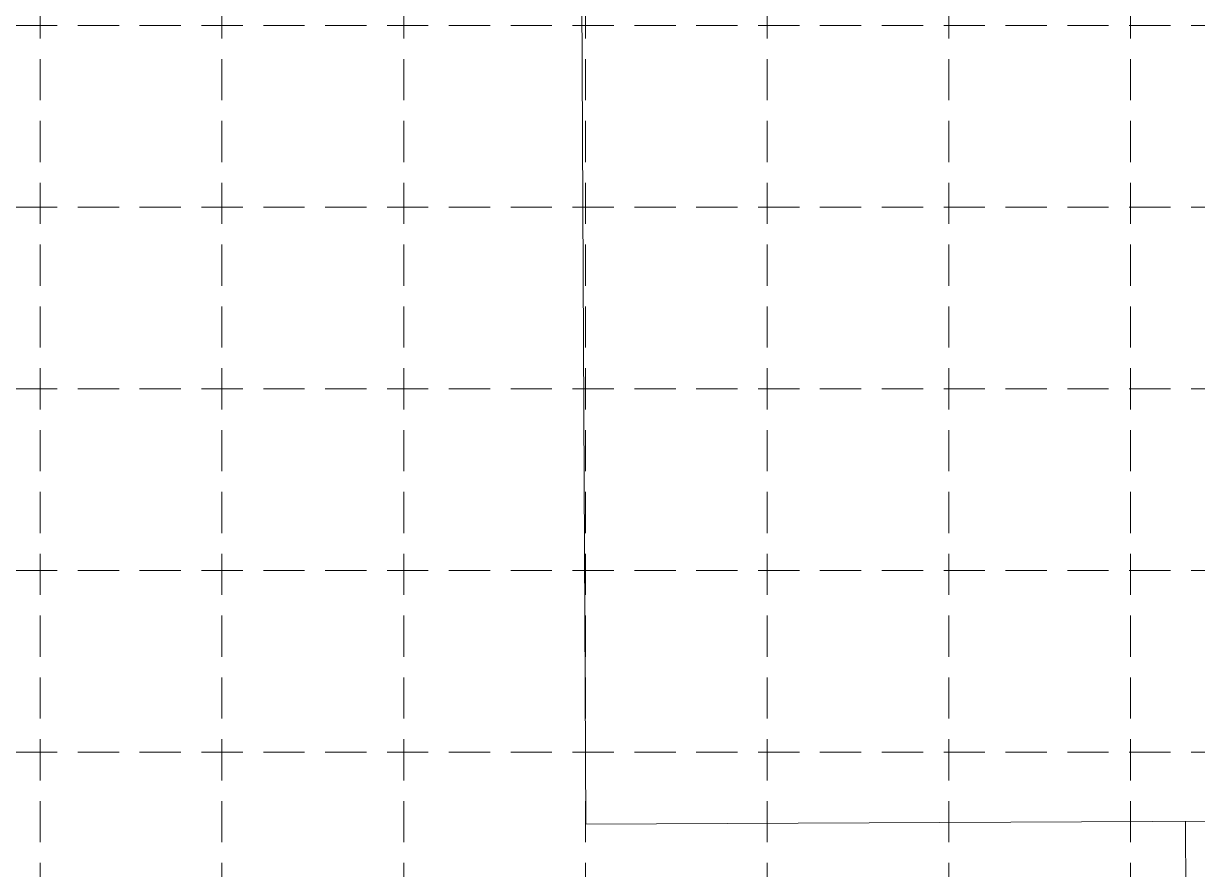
# Model space of a CAD drawing. Header units: feet. Extents: x 47819 to 50150, y 49272 to 50730.
# Drawn here: x 48799.2 to 49034.1, y 49613.5 to 49782.9 of the extents above; entities that cross this region are included whole.
import ezdxf

# ---------------------------------------------------------------- set-up
doc = ezdxf.new("R2010")
doc.units = ezdxf.units.FT
doc.header["$MEASUREMENT"] = 0
doc.linetypes.add('HIDDEN', pattern=[0.375, 0.25, -0.125])
doc.layers.add('GRID', color=254, linetype='HIDDEN')
doc.layers.add('Level 4', color=1, linetype='Continuous', lineweight=0)

msp = doc.modelspace()

# ---------------------------------------------------------------- linework, layer by layer
at = {"layer": 'GRID', "color": 252, "linetype": 'HIDDEN', "lineweight": 0, "ltscale": 33}
for p, q in [((48802.58, 50691.48), (48802.58, 49418.72)), ((48838.94, 50691.48), (48838.94, 49418.72)), ((48875.3, 50691.48), (48875.3, 49418.72)), ((48911.66, 50691.48), (48911.66, 49418.72)), ((48948.02, 50691.48), (48948.02, 49418.72)), ((48984.38, 50691.48), (48984.38, 49418.72)), ((49020.74, 50691.48), (49020.74, 49418.72)), ((47857.22, 49782.48), (50111.54, 49782.48)), ((47857.22, 49746.12), (50111.54, 49746.12)), ((47857.22, 49709.76), (50111.54, 49709.76)), ((47857.22, 49673.4), (50111.54, 49673.4)), ((47857.22, 49637.04), (50111.54, 49637.04))]:
    msp.add_line(p, q, dxfattribs=at)
at = {"layer": 'Level 4', "color": 7, "linetype": 'Continuous', "lineweight": 0}
for p, q in [((48910.39, 49899.76), (48911.73, 49622.59)), ((48911.73, 49622.59), (49151.72, 49623.81)), ((49031.72, 49623.2), (49032.44, 49510.21))]:
    msp.add_line(p, q, dxfattribs=at)

doc.saveas('drawing.dxf')
